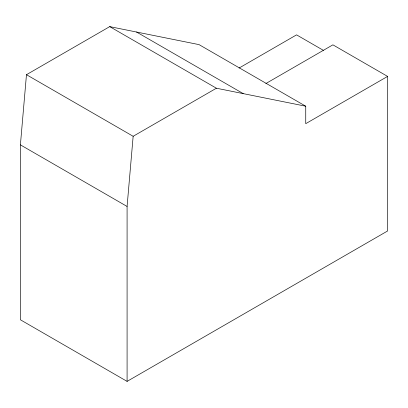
<?xml version="1.0" encoding="UTF-8"?>
<svg xmlns="http://www.w3.org/2000/svg" width="408" height="408" viewBox="0 0 408 408"><rect width="100%" height="100%" fill="white"/><g stroke="black" fill="none" stroke-linecap="round" stroke-linejoin="round"><path stroke-width="0.61" d="M20.4 144.86L26.469 74.695L109.727 26.622L199.053 44.625L305.74 106.218L305.74 123.67L387.6 76.408L387.6 230.969L127.087 381.378L20.4 319.78L20.4 144.86L127.087 206.453L127.087 381.378M127.087 206.453L133.156 136.287L216.413 88.22L305.74 106.218M239.088 68.044L296.565 34.858L323.381 50.342M265.878 83.528L332.908 44.834L387.6 76.408M136.542 32.028L243.229 93.621M109.727 26.622L216.413 88.22M26.469 74.695L133.156 136.287"/></g></svg>
